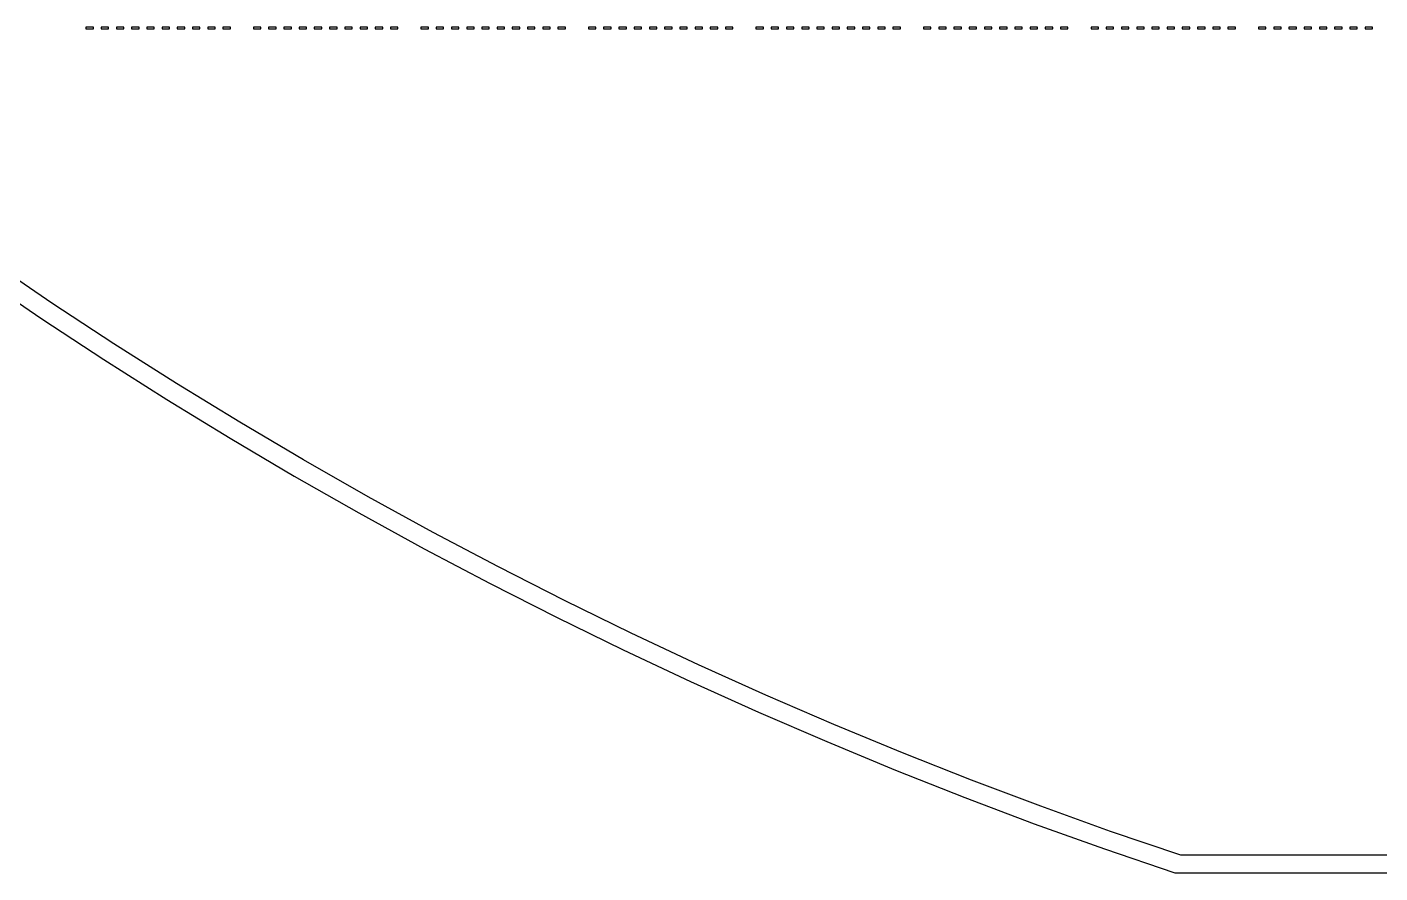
# Model space of a CAD drawing. Extents: x -50899 to 50899, y -48295 to 50898.
# Drawn here: x -28409 to -13871, y -48295 to -39205 of the extents above; entities that cross this region are included whole.
import ezdxf

# ---------------------------------------------------------------- set-up
doc = ezdxf.new("R2010")
doc.units = 0

# ---------------------------------------------------------------- blocks, each defined once
blk = doc.blocks.new('Q1')
for points in [[(24, -100), (104, -100), (104, -80), (24, -80), (24, -100)], [(187, -100), (267, -100), (267, -80), (187, -80), (187, -100)], [(351, -100), (431, -100), (431, -80), (351, -80), (351, -100)], [(515, -100), (595, -100), (595, -80), (515, -80), (515, -100)], [(678, -100), (758, -100), (758, -80), (678, -80), (678, -100)], [(842, -100), (922, -100), (922, -80), (842, -80), (842, -100)], [(1005, -100), (1085, -100), (1085, -80), (1005, -80), (1005, -100)], [(1169, -100), (1249, -100), (1249, -80), (1169, -80), (1169, -100)], [(1333, -100), (1413, -100), (1413, -80), (1333, -80), (1333, -100)], [(1496, -100), (1576, -100), (1576, -80), (1496, -80), (1496, -100)]]:
    blk.add_lwpolyline(points)
blk = doc.blocks.new('Q2')
for points in [[(24, -100), (104, -100), (104, -80), (24, -80), (24, -100)], [(187, -100), (267, -100), (267, -80), (187, -80), (187, -100)], [(351, -100), (431, -100), (431, -80), (351, -80), (351, -100)], [(515, -100), (595, -100), (595, -80), (515, -80), (515, -100)], [(678, -100), (758, -100), (758, -80), (678, -80), (678, -100)], [(842, -100), (922, -100), (922, -80), (842, -80), (842, -100)], [(1005, -100), (1085, -100), (1085, -80), (1005, -80), (1005, -100)], [(1169, -100), (1249, -100), (1249, -80), (1169, -80), (1169, -100)], [(1333, -100), (1413, -100), (1413, -80), (1333, -80), (1333, -100)], [(1496, -100), (1576, -100), (1576, -80), (1496, -80), (1496, -100)]]:
    blk.add_lwpolyline(points)
blk = doc.blocks.new('Q3')
for points in [[(24, -100), (104, -100), (104, -80), (24, -80), (24, -100)], [(187, -100), (267, -100), (267, -80), (187, -80), (187, -100)], [(351, -100), (431, -100), (431, -80), (351, -80), (351, -100)], [(515, -100), (595, -100), (595, -80), (515, -80), (515, -100)], [(678, -100), (758, -100), (758, -80), (678, -80), (678, -100)], [(842, -100), (922, -100), (922, -80), (842, -80), (842, -100)], [(1005, -100), (1085, -100), (1085, -80), (1005, -80), (1005, -100)], [(1169, -100), (1249, -100), (1249, -80), (1169, -80), (1169, -100)], [(1333, -100), (1413, -100), (1413, -80), (1333, -80), (1333, -100)], [(1496, -100), (1576, -100), (1576, -80), (1496, -80), (1496, -100)]]:
    blk.add_lwpolyline(points)
blk = doc.blocks.new('Q4')
for points in [[(24, -100), (104, -100), (104, -80), (24, -80), (24, -100)], [(187, -100), (267, -100), (267, -80), (187, -80), (187, -100)], [(351, -100), (431, -100), (431, -80), (351, -80), (351, -100)], [(515, -100), (595, -100), (595, -80), (515, -80), (515, -100)], [(678, -100), (758, -100), (758, -80), (678, -80), (678, -100)], [(842, -100), (922, -100), (922, -80), (842, -80), (842, -100)], [(1005, -100), (1085, -100), (1085, -80), (1005, -80), (1005, -100)], [(1169, -100), (1249, -100), (1249, -80), (1169, -80), (1169, -100)], [(1333, -100), (1413, -100), (1413, -80), (1333, -80), (1333, -100)], [(1496, -100), (1576, -100), (1576, -80), (1496, -80), (1496, -100)]]:
    blk.add_lwpolyline(points)
blk = doc.blocks.new('Q5')
for points in [[(24, -100), (104, -100), (104, -80), (24, -80), (24, -100)], [(187, -100), (267, -100), (267, -80), (187, -80), (187, -100)], [(351, -100), (431, -100), (431, -80), (351, -80), (351, -100)], [(515, -100), (595, -100), (595, -80), (515, -80), (515, -100)], [(678, -100), (758, -100), (758, -80), (678, -80), (678, -100)], [(842, -100), (922, -100), (922, -80), (842, -80), (842, -100)], [(1005, -100), (1085, -100), (1085, -80), (1005, -80), (1005, -100)], [(1169, -100), (1249, -100), (1249, -80), (1169, -80), (1169, -100)], [(1333, -100), (1413, -100), (1413, -80), (1333, -80), (1333, -100)], [(1496, -100), (1576, -100), (1576, -80), (1496, -80), (1496, -100)]]:
    blk.add_lwpolyline(points)
blk = doc.blocks.new('Q21')
for points in [[(24, -100), (104, -100), (104, -80), (24, -80), (24, -100)], [(187, -100), (267, -100), (267, -80), (187, -80), (187, -100)], [(351, -100), (431, -100), (431, -80), (351, -80), (351, -100)], [(515, -100), (595, -100), (595, -80), (515, -80), (515, -100)], [(678, -100), (758, -100), (758, -80), (678, -80), (678, -100)], [(842, -100), (922, -100), (922, -80), (842, -80), (842, -100)], [(1005, -100), (1085, -100), (1085, -80), (1005, -80), (1005, -100)], [(1169, -100), (1249, -100), (1249, -80), (1169, -80), (1169, -100)], [(1333, -100), (1413, -100), (1413, -80), (1333, -80), (1333, -100)], [(1496, -100), (1576, -100), (1576, -80), (1496, -80), (1496, -100)]]:
    blk.add_lwpolyline(points)
blk = doc.blocks.new('Q22')
for points in [[(24, -100), (104, -100), (104, -80), (24, -80), (24, -100)], [(187, -100), (267, -100), (267, -80), (187, -80), (187, -100)], [(351, -100), (431, -100), (431, -80), (351, -80), (351, -100)], [(515, -100), (595, -100), (595, -80), (515, -80), (515, -100)], [(678, -100), (758, -100), (758, -80), (678, -80), (678, -100)], [(842, -100), (922, -100), (922, -80), (842, -80), (842, -100)], [(1005, -100), (1085, -100), (1085, -80), (1005, -80), (1005, -100)], [(1169, -100), (1249, -100), (1249, -80), (1169, -80), (1169, -100)], [(1333, -100), (1413, -100), (1413, -80), (1333, -80), (1333, -100)], [(1496, -100), (1576, -100), (1576, -80), (1496, -80), (1496, -100)]]:
    blk.add_lwpolyline(points)
blk = doc.blocks.new('Q23')
for points in [[(24, -100), (104, -100), (104, -80), (24, -80), (24, -100)], [(187, -100), (267, -100), (267, -80), (187, -80), (187, -100)], [(351, -100), (431, -100), (431, -80), (351, -80), (351, -100)], [(515, -100), (595, -100), (595, -80), (515, -80), (515, -100)], [(678, -100), (758, -100), (758, -80), (678, -80), (678, -100)], [(842, -100), (922, -100), (922, -80), (842, -80), (842, -100)], [(1005, -100), (1085, -100), (1085, -80), (1005, -80), (1005, -100)], [(1169, -100), (1249, -100), (1249, -80), (1169, -80), (1169, -100)]]:
    blk.add_lwpolyline(points)

msp = doc.modelspace()

# ---------------------------------------------------------------- linework, layer by layer
for points in [[(16012, -48105), (-16012, -48105), (-16766, -47848), (-17516, -47578), (-18261, -47297), (-19002, -47004), (-19738, -46700), (-20469, -46384), (-21195, -46057), (-21916, -45718), (-22632, -45368), (-23342, -45007), (-24046, -44635), (-24745, -44252), (-25437, -43857), (-26123, -43452), (-26802, -43036), (-27475, -42610), (-28141, -42173), (-28800, -41726)], [(-28914, -41890), (-28252, -42340), (-27583, -42778), (-26908, -43206), (-26226, -43624), (-25537, -44030), (-24842, -44426), (-24141, -44811), (-23434, -45185), (-22721, -45547), (-22003, -45899), (-21279, -46239), (-20550, -46567), (-19816, -46884), (-19077, -47190), (-18333, -47484), (-17585, -47766), (-16832, -48036), (-16075, -48295), (16075, -48295)]]:
    msp.add_lwpolyline(points)

# ---------------------------------------------------------------- block references
for name, p in [('Q1', (-27800, -39125)), ('Q2', (-26000, -39125)), ('Q3', (-24200, -39125)), ('Q4', (-22400, -39125)), ('Q5', (-20600, -39125)), ('Q21', (-18800, -39125)), ('Q22', (-17000, -39125)), ('Q23', (-15200, -39125))]:
    msp.add_blockref(name, p)

doc.saveas('drawing.dxf')
